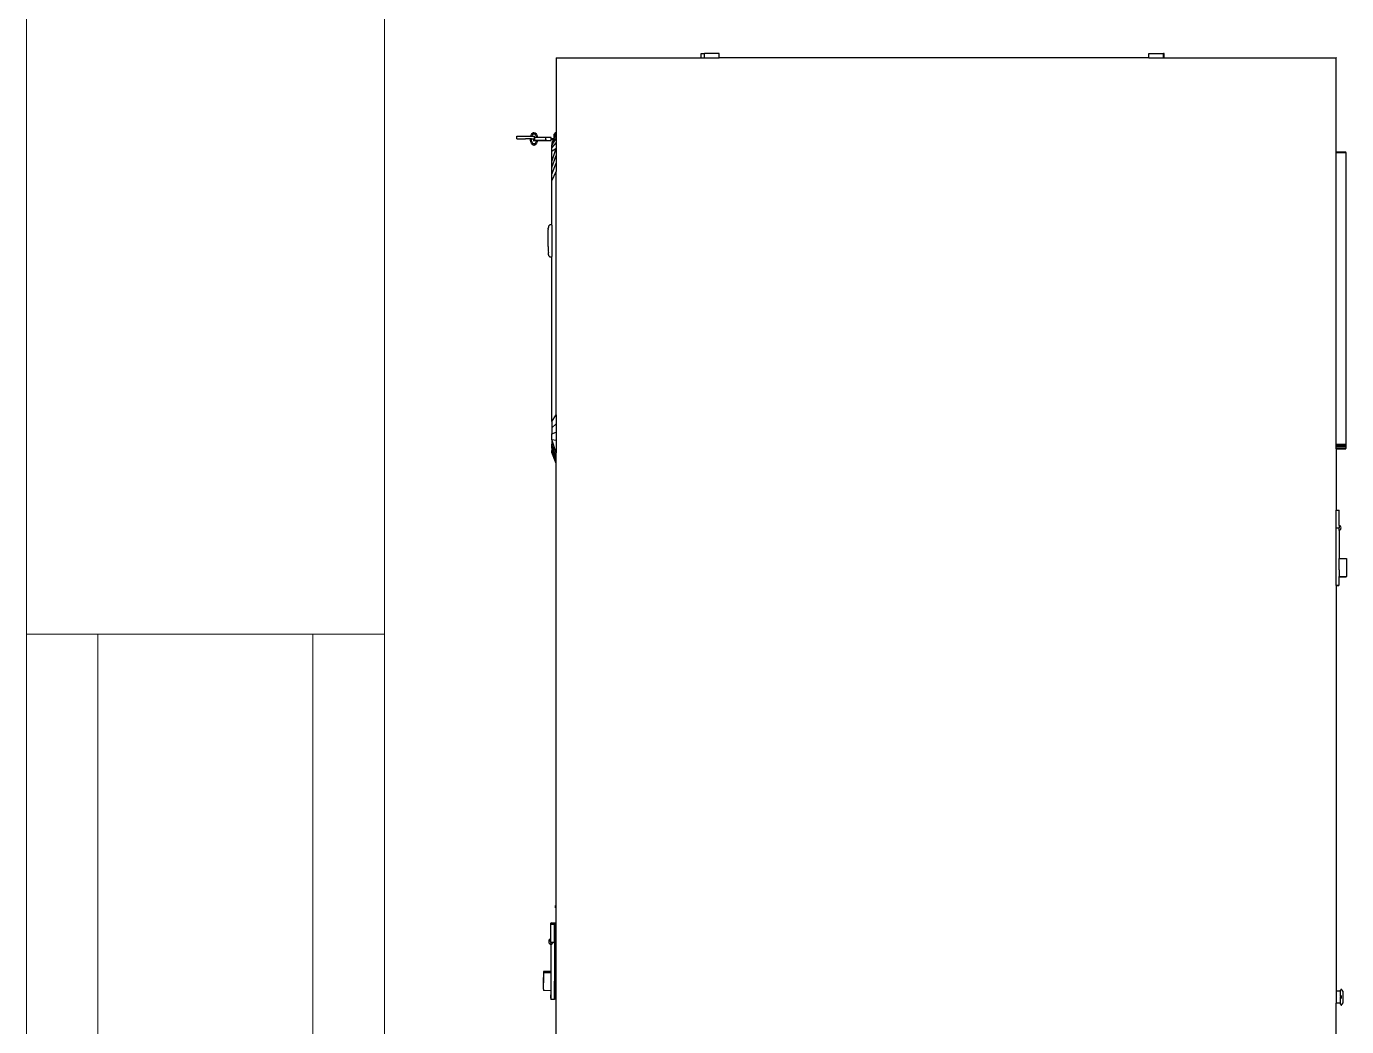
# Model space of a CAD drawing. Header units: inches. Extents: x -5775 to 2930, y 591 to 3437.
# Drawn here: x -5616.36 to -5579.48, y 2893.62 to 2921.57 of the extents above; entities that cross this region are included whole.
import ezdxf

# ---------------------------------------------------------------- set-up
doc = ezdxf.new("R2010")
doc.units = ezdxf.units.IN
doc.header["$LTSCALE"] = 20
doc.header["$MEASUREMENT"] = 0
doc.layers.get('0').update_dxf_attribs({"lineweight": 5})
doc.layers.add('Accesories', color=27, linetype='Continuous')
doc.layers.add('Window', color=32, linetype='Continuous', lineweight=5)

# ---------------------------------------------------------------- blocks, each defined once
blk = doc.blocks.new('Window1')
at = {"layer": 'Window'}
for p, q in [((36, 10), (-36, 10)), ((-36, 10), (-36, 0)), ((36, 0), (36, 10)), ((36, 8), (-36, 8)), ((0, 2), (0, 8)), ((-36, 2), (36, 2)), ((-36, 0), (36, 0))]:
    blk.add_line(p, q, dxfattribs=at)
blk = doc.blocks.new('Diesel Generator pl')
at = {"layer": 'Accesories'}
for p, q in [((1.9986, 2.016), (1.9986, 2.0362)), ((1.9995, 2.0362), (1.9986, 2.0362)), ((1.9995, 2.0362), (2.6038, 2.0363)), ((1.9995, 2.016), (1.9995, 2.0362)), ((2.6038, 2.0363), (2.6038, 2.016)), ((2.6048, 2.0363), (2.6038, 2.0363)), ((2.6048, 2.036), (2.6048, 2.0363)), ((2.6048, 2.036), (2.6072, 2.036)), ((2.6048, 2.016), (2.6048, 2.036)), ((2.6072, 2.036), (2.6072, 2.016)), ((2.6081, 2.036), (2.6072, 2.036)), ((2.6081, 2.036), (2.6123, 2.036)), ((2.6081, 2.016), (2.6081, 2.036)), ((2.6123, 2.036), (2.6123, 2.016)), ((2.6132, 2.036), (2.6123, 2.036)), ((2.6132, 2.016), (2.6132, 2.036)), ((2.7402, 2.016), (2.7397, 2.0225)), ((2.772, 2.0225), (2.7397, 2.0225)), ((2.7721, 2.0235), (2.772, 2.0225)), ((2.772, 2.0225), (2.7765, 2.0225)), ((2.7726, 2.0244), (2.7721, 2.0235)), ((2.7733, 2.0252), (2.7726, 2.0244)), ((2.7743, 2.0258), (2.7733, 2.0252)), ((2.7754, 2.0262), (2.7743, 2.0258)), ((2.7766, 2.0263), (2.7754, 2.0262)), ((2.7766, 2.0225), (2.7765, 2.0225)), ((2.7765, 2.0186), (2.7765, 2.0225)), ((2.7767, 2.0263), (2.7766, 2.0263)), ((2.7766, 2.0263), (2.7766, 2.0263)), ((2.7766, 2.0186), (2.7766, 2.0225)), ((2.7812, 2.0225), (2.7766, 2.0225)), ((2.7777, 2.0262), (2.7767, 2.0263)), ((2.7779, 2.0262), (2.7777, 2.0262)), ((2.7789, 2.0258), (2.7779, 2.0262)), ((2.7798, 2.0252), (2.7789, 2.0258)), ((2.779, 2.0258), (2.7789, 2.0258)), ((2.7799, 2.0252), (2.779, 2.0258)), ((2.7805, 2.0244), (2.7798, 2.0252)), ((2.7807, 2.0244), (2.7799, 2.0252)), ((2.781, 2.0235), (2.7805, 2.0244)), ((2.7807, 2.0244), (2.7806, 2.0244)), ((2.7807, 2.0243), (2.7807, 2.0244)), ((2.7808, 2.0242), (2.7807, 2.0243)), ((2.7811, 2.0235), (2.7807, 2.0243)), ((2.7816, 2.0234), (2.7808, 2.0242)), ((2.7812, 2.0225), (2.781, 2.0235)), ((2.7813, 2.0225), (2.7811, 2.0235)), ((2.7813, 2.0225), (2.7812, 2.0225)), ((2.782, 2.0225), (2.7813, 2.0225)), ((2.782, 2.0225), (2.7816, 2.0234)), ((2.782, 2.0225), (2.782, 2.0225)), ((2.782, 2.0225), (2.8403, 2.0225)), ((2.8403, 2.0225), (2.8403, 2.0379)), ((2.8403, 2.0379), (2.8771, 2.0379)), ((2.8632, 2.0225), (2.8403, 2.0225)), ((2.8635, 2.0225), (2.8771, 2.0225)), ((2.8771, 2.0369), (2.8771, 2.0379)), ((2.8771, 2.0225), (2.8771, 2.0369)), ((2.8771, 2.0369), (2.8781, 2.0369)), ((2.8781, 2.0225), (2.8771, 2.0225)), ((2.8781, 2.0225), (2.8781, 2.0369)), ((2.8949, 2.0225), (2.8781, 2.0225)), ((2.8949, 2.0225), (2.8949, 2.0225)), ((2.8949, 2.0215), (2.8949, 2.0225)), ((2.8949, 2.0215), (2.8949, 2.0225)), ((2.8959, 2.0215), (2.8949, 2.0215)), ((2.8949, 2.0215), (2.8949, 2.0215)), ((2.8949, 2.016), (2.8949, 2.0215)), ((2.8949, 2.016), (2.8949, 2.0215)), ((2.8959, 2.016), (2.8959, 2.0215)), ((3.7316, 2.0272), (3.7315, 2.0269)), ((3.7315, 2.0269), (3.7316, 2.0265)), ((3.7317, 2.0276), (3.7316, 2.0272)), ((3.7316, 2.0265), (3.7317, 2.0262)), ((3.732, 2.0279), (3.7317, 2.0276)), ((3.7317, 2.0262), (3.732, 2.0259)), ((3.7323, 2.0281), (3.732, 2.0279)), ((3.732, 2.0259), (3.7323, 2.0257)), ((3.7358, 2.031), (3.7323, 2.0281)), ((3.7323, 2.0257), (3.7327, 2.0256)), ((3.7327, 2.0256), (3.7331, 2.0255)), ((3.7353, 2.0255), (3.7331, 2.0255)), ((3.7353, 2.0255), (3.7353, 2.016)), ((3.7458, 2.0255), (3.7353, 2.0255)), ((3.7597, 2.031), (3.7358, 2.031)), ((3.7458, 2.0281), (3.7458, 2.0276)), ((3.7458, 2.0272), (3.7458, 2.0262)), ((3.7458, 2.0259), (3.7458, 2.0255)), ((3.7458, 2.0255), (3.7468, 2.0255)), ((3.7468, 2.0281), (3.7468, 2.0276)), ((3.7468, 2.0272), (3.7468, 2.0262)), ((3.7468, 2.0259), (3.7468, 2.0255)), ((3.7479, 2.0255), (3.7468, 2.0255)), ((3.7479, 2.0281), (3.7479, 2.0276)), ((3.7479, 2.0272), (3.7479, 2.0262)), ((3.7479, 2.0259), (3.7479, 2.0255)), ((3.7501, 2.0255), (3.7479, 2.0255)), ((3.7501, 2.0281), (3.7501, 2.0276)), ((3.7501, 2.0272), (3.7501, 2.0262)), ((3.7501, 2.0259), (3.7501, 2.0255)), ((3.7603, 2.0255), (3.7501, 2.0255)), ((3.7633, 2.0281), (3.7597, 2.031)), ((3.7603, 2.0255), (3.7603, 2.016)), ((3.7625, 2.0255), (3.7603, 2.0255)), ((3.7625, 2.0255), (3.7629, 2.0256)), ((3.7629, 2.0256), (3.7633, 2.0257)), ((3.7636, 2.0279), (3.7633, 2.0281)), ((3.7633, 2.0257), (3.7636, 2.0259)), ((3.7639, 2.0276), (3.7636, 2.0279)), ((3.7636, 2.0259), (3.7639, 2.0262)), ((3.764, 2.0272), (3.7639, 2.0276)), ((3.7639, 2.0262), (3.764, 2.0265)), ((3.7641, 2.0269), (3.764, 2.0272)), ((3.764, 2.0265), (3.7641, 2.0269)), ((1.8041, 2.016), (1.8032, 2.016)), ((1.8032, 2.016), (1.8041, 2.016)), ((1.8041, 1.6606), (1.8041, 2.016)), ((1.9986, 2.016), (1.8041, 2.016)), ((1.9995, 2.016), (1.9986, 2.016)), ((2.6038, 2.016), (1.9995, 2.016)), ((2.6048, 2.016), (2.6038, 2.016)), ((2.6072, 2.016), (2.6048, 2.016)), ((2.6081, 2.016), (2.6072, 2.016)), ((2.6123, 2.016), (2.6081, 2.016)), ((2.6132, 2.016), (2.6123, 2.016)), ((2.6132, 2.016), (2.7402, 2.016)), ((2.7765, 2.016), (2.7402, 2.016)), ((2.7765, 2.0186), (2.7766, 2.0186)), ((2.7765, 2.0178), (2.7765, 2.0186)), ((2.7765, 2.0178), (2.7766, 2.0178)), ((2.7765, 2.016), (2.7765, 2.0178)), ((2.7766, 2.016), (2.7765, 2.016)), ((2.7766, 2.0178), (2.7766, 2.0186)), ((2.7766, 2.016), (2.7766, 2.0178)), ((2.8949, 2.016), (2.7766, 2.016)), ((2.8959, 2.016), (2.8949, 2.016)), ((2.8949, 2.016), (2.8949, 2.016)), ((2.8959, 2.016), (3.7353, 2.016)), ((3.7353, 2.016), (3.7603, 2.016)), ((6.2017, 2.016), (3.7603, 2.016)), ((1.8041, 1.6606), (1.7949, 1.6606)), ((1.7949, 1.6606), (1.7949, 1.6592)), ((1.8041, 1.6592), (1.7949, 1.6592)), ((1.7949, 1.6284), (1.7949, 1.6592)), ((1.8041, 1.6592), (1.8041, 1.6606)), ((1.8041, 1.6284), (1.8041, 1.6592)), ((1.8041, 1.6284), (1.7949, 1.6284)), ((1.8041, 1.6284), (1.8041, 0.74)), ((1.8041, 0.74), (1.7949, 0.74)), ((1.7949, 0.74), (1.7949, 0.7092)), ((1.8041, 0.7092), (1.8041, 0.74)), ((1.8041, 0.7092), (1.7949, 0.7092)), ((1.7949, 0.7023), (1.7949, 0.7092)), ((1.8041, 0.7023), (1.7949, 0.7023)), ((1.8041, 0.7023), (1.8041, 0.7092)), ((1.8041, 0.4022), (1.8041, 0.7023)), ((1.8041, 0.4022), (1.957, 0.4022)), ((1.957, 0.4022), (1.9574, 0.4022)), ((1.957, 0.4022), (1.9588, 0.4016)), ((1.9574, 0.4022), (1.962, 0.4022)), ((1.9574, 0.4022), (1.9588, 0.4017)), ((1.9588, 0.4016), (1.9587, 0.4013)), ((1.9587, 0.4013), (1.9588, 0.401)), ((1.9588, 0.4017), (1.9588, 0.4016)), ((1.9588, 0.4017), (1.9622, 0.4004)), ((1.9588, 0.4016), (1.9619, 0.4004)), ((1.9588, 0.401), (1.9589, 0.4008)), ((1.9589, 0.4008), (1.9591, 0.4005)), ((1.9591, 0.4005), (1.9594, 0.4004)), ((1.9594, 0.4004), (1.9621, 0.3981)), ((1.9594, 0.4004), (1.9619, 0.4004)), ((1.9622, 0.4004), (1.9619, 0.4004)), ((1.9619, 0.4004), (1.9619, 0.4004)), ((1.9619, 0.4004), (1.967, 0.3985)), ((1.962, 0.4022), (1.9805, 0.3936)), ((1.962, 0.4022), (1.9693, 0.4022)), ((1.9681, 0.3981), (1.9621, 0.3981)), ((1.9622, 0.4004), (1.967, 0.3985)), ((1.967, 0.3985), (1.9665, 0.3985)), ((1.9672, 0.3985), (1.967, 0.3985)), ((1.9672, 0.3985), (1.9681, 0.3981)), ((1.9681, 0.3981), (1.9682, 0.3981)), ((1.9682, 0.3981), (1.9712, 0.397)), ((1.9712, 0.3922), (1.9691, 0.3922)), ((1.9691, 0.3922), (1.9691, 0.3812)), ((1.9693, 0.4022), (1.9841, 0.3936)), ((1.9693, 0.4022), (1.9793, 0.4022)), ((1.9712, 0.397), (1.9728, 0.3964)), ((1.9712, 0.397), (1.9712, 0.3922)), ((1.9728, 0.3922), (1.9712, 0.3922)), ((1.9728, 0.3964), (1.9802, 0.3936)), ((1.9728, 0.3964), (1.9728, 0.3922)), ((1.9749, 0.3922), (1.9728, 0.3922)), ((1.9749, 0.3812), (1.9749, 0.3922)), ((1.9749, 0.3631), (1.9749, 0.3918)), ((1.9749, 0.3832), (1.9749, 0.3918)), ((1.9749, 0.3832), (1.9749, 0.3918)), ((1.9749, 0.3631), (1.9749, 0.3918)), ((1.9749, 0.3832), (1.9749, 0.3775)), ((1.9749, 0.3832), (1.9749, 0.3775)), ((1.9793, 0.4022), (1.9898, 0.3936)), ((1.9793, 0.4022), (1.9915, 0.4022)), ((1.9802, 0.3936), (1.9805, 0.3936)), ((1.9805, 0.3936), (1.9841, 0.3936)), ((1.9898, 0.3936), (1.9841, 0.3936)), ((1.9976, 0.3936), (1.9898, 0.3936)), ((1.9915, 0.4022), (1.9976, 0.3936)), ((2.0183, 0.3936), (1.9915, 0.4022)), ((1.9915, 0.4022), (2.0059, 0.4022)), ((2.0183, 0.3936), (1.9976, 0.3936)), ((2.0309, 0.3936), (2.0059, 0.4022)), ((2.0059, 0.4022), (2.0219, 0.4022)), ((2.0309, 0.3936), (2.0183, 0.3936)), ((2.0444, 0.3936), (2.0219, 0.4022)), ((2.0219, 0.4022), (2.0393, 0.4022)), ((2.0444, 0.3936), (2.0309, 0.3936)), ((2.0587, 0.3936), (2.0393, 0.4022)), ((2.543, 0.4022), (2.0393, 0.4022)), ((2.0587, 0.3936), (2.0444, 0.3936)), ((2.1501, 0.3936), (2.0587, 0.3936)), ((2.1495, 0.3921), (2.1494, 0.3915)), ((2.1494, 0.3915), (2.1494, 0.3908)), ((2.1494, 0.3908), (2.1495, 0.3902)), ((2.1496, 0.3927), (2.1495, 0.3921)), ((2.1495, 0.3902), (2.1496, 0.3896)), ((2.1499, 0.3932), (2.1496, 0.3927)), ((2.1496, 0.3896), (2.1499, 0.3891)), ((2.1501, 0.3936), (2.1499, 0.3932)), ((2.1499, 0.3891), (2.1502, 0.3885)), ((2.1501, 0.3936), (2.2152, 0.3936)), ((2.1502, 0.3885), (2.1506, 0.388)), ((2.1506, 0.388), (2.151, 0.3876)), ((2.151, 0.3876), (2.1516, 0.3872)), ((2.1516, 0.3872), (2.1521, 0.3869)), ((2.1521, 0.3869), (2.1528, 0.3866)), ((2.1528, 0.3866), (2.1534, 0.3864)), ((2.1534, 0.3864), (2.1541, 0.3863)), ((2.1542, 0.3863), (2.1541, 0.3863)), ((2.1542, 0.3863), (2.1549, 0.3863)), ((2.1551, 0.3863), (2.1549, 0.3863)), ((2.1554, 0.3863), (2.1551, 0.3863)), ((2.1557, 0.3863), (2.1554, 0.3863)), ((2.1562, 0.3862), (2.1557, 0.3863)), ((2.1568, 0.3862), (2.1562, 0.3862)), ((2.1575, 0.3862), (2.1568, 0.3862)), ((2.1575, 0.3862), (2.1592, 0.3862)), ((2.165, 0.3862), (2.1592, 0.3862)), ((2.1741, 0.3862), (2.165, 0.3862)), ((2.1827, 0.3862), (2.1741, 0.3862)), ((2.1946, 0.3862), (2.1827, 0.3862)), ((2.1946, 0.3862), (2.2018, 0.3862)), ((2.2018, 0.3862), (2.2041, 0.3862)), ((2.2041, 0.3862), (2.2071, 0.3863)), ((2.2079, 0.3863), (2.2071, 0.3863)), ((2.2086, 0.3863), (2.2079, 0.3863)), ((2.2091, 0.3863), (2.2086, 0.3863)), ((2.2096, 0.3863), (2.2091, 0.3863)), ((2.21, 0.3863), (2.2096, 0.3863)), ((2.2103, 0.3863), (2.21, 0.3863)), ((2.2104, 0.3863), (2.2103, 0.3863)), ((2.211, 0.3863), (2.2104, 0.3863)), ((2.2111, 0.3864), (2.211, 0.3863)), ((2.2112, 0.3864), (2.2111, 0.3864)), ((2.2118, 0.3865), (2.2112, 0.3864)), ((2.2119, 0.3865), (2.2118, 0.3865)), ((2.2119, 0.3865), (2.2125, 0.3867)), ((2.2125, 0.3867), (2.2132, 0.3869)), ((2.2132, 0.3869), (2.2138, 0.3873)), ((2.2138, 0.3873), (2.2143, 0.3876)), ((2.2143, 0.3876), (2.2148, 0.3881)), ((2.2148, 0.3881), (2.2151, 0.3886)), ((2.2151, 0.3886), (2.2155, 0.3891)), ((2.2154, 0.3933), (2.2152, 0.3936)), ((2.5562, 0.3936), (2.2152, 0.3936)), ((2.2157, 0.3927), (2.2154, 0.3933)), ((2.2155, 0.3891), (2.2157, 0.3897)), ((2.2158, 0.3921), (2.2157, 0.3927)), ((2.2157, 0.3897), (2.2158, 0.3902)), ((2.2159, 0.3915), (2.2158, 0.3921)), ((2.2158, 0.3902), (2.2159, 0.3908)), ((2.2159, 0.3908), (2.2159, 0.3915)), ((2.5562, 0.3936), (2.543, 0.4022)), ((2.543, 0.4022), (2.5613, 0.4022)), ((2.5562, 0.3936), (2.5697, 0.3936)), ((2.5613, 0.4022), (2.5787, 0.4022)), ((2.5697, 0.3936), (2.5613, 0.4022)), ((2.5697, 0.3936), (2.5823, 0.3936)), ((2.5823, 0.3936), (2.5787, 0.4022)), ((2.5787, 0.4022), (2.5948, 0.4022)), ((2.5935, 0.3936), (2.5823, 0.3936)), ((2.6214, 0.4022), (2.5935, 0.3936)), ((2.5935, 0.3936), (2.5948, 0.4022)), ((2.5935, 0.3936), (2.6031, 0.3936)), ((2.5948, 0.4022), (2.6214, 0.4022)), ((2.6313, 0.4022), (2.6031, 0.3936)), ((2.6108, 0.3936), (2.6031, 0.3936)), ((2.6386, 0.4022), (2.6108, 0.3936)), ((2.6108, 0.3936), (2.6165, 0.3936)), ((2.6432, 0.4022), (2.6165, 0.3936)), ((2.6205, 0.3936), (2.6165, 0.3936)), ((2.6437, 0.4022), (2.6205, 0.3936)), ((2.6205, 0.3937), (2.6205, 0.3937)), ((2.6313, 0.4022), (2.6214, 0.4022)), ((2.6386, 0.4022), (2.6313, 0.4022)), ((2.6432, 0.4022), (2.6386, 0.4022)), ((2.6437, 0.4022), (2.6432, 0.4022)), ((4.3419, 0.4022), (2.6437, 0.4022)), ((3.5587, 0.3997), (3.5587, 0.4022)), ((3.5614, 0.3998), (3.5614, 0.4022)), ((3.5946, 0.4003), (3.594, 0.3926)), ((3.5949, 0.3915), (3.594, 0.3926)), ((3.5946, 0.4003), (3.5973, 0.4003)), ((3.5955, 0.3992), (3.5946, 0.4003)), ((3.5955, 0.3992), (3.5949, 0.3915)), ((3.6265, 0.3913), (3.5949, 0.3915)), ((3.5972, 0.3992), (3.5955, 0.3992)), ((3.5972, 0.3992), (3.5967, 0.3927)), ((3.5976, 0.3916), (3.5967, 0.3927)), ((3.5973, 0.4003), (3.5972, 0.3992)), ((3.5973, 0.4004), (3.6335, 0.4002)), ((3.5982, 0.3993), (3.5973, 0.4004)), ((3.5973, 0.4004), (3.5973, 0.4003)), ((3.5982, 0.3993), (3.5976, 0.3916)), ((3.6292, 0.3914), (3.5976, 0.3916)), ((3.6335, 0.3991), (3.5982, 0.3993)), ((3.6266, 0.3912), (3.6265, 0.3913)), ((3.6269, 0.3913), (3.6265, 0.3913)), ((3.627, 0.3902), (3.6266, 0.3912)), ((3.627, 0.3906), (3.6269, 0.3913)), ((3.6292, 0.3913), (3.6269, 0.3913)), ((3.6274, 0.3898), (3.627, 0.3906)), ((3.6274, 0.3898), (3.627, 0.3902)), ((3.6275, 0.3897), (3.6274, 0.3898)), ((3.6282, 0.3888), (3.6275, 0.3897)), ((3.6292, 0.3882), (3.6282, 0.3888)), ((3.6292, 0.3913), (3.6292, 0.3914)), ((3.6296, 0.3914), (3.6292, 0.3914)), ((3.6297, 0.3903), (3.6292, 0.3913)), ((3.6292, 0.3913), (3.6292, 0.3913)), ((3.6296, 0.3913), (3.6292, 0.3913)), ((3.6303, 0.3878), (3.6292, 0.3882)), ((3.6296, 0.3913), (3.6296, 0.3914)), ((3.6344, 0.3914), (3.6296, 0.3914)), ((3.6297, 0.3907), (3.6296, 0.3913)), ((3.6301, 0.3899), (3.6297, 0.3907)), ((3.6301, 0.3899), (3.6297, 0.3903)), ((3.6302, 0.3897), (3.6301, 0.3899)), ((3.6309, 0.3889), (3.6302, 0.3897)), ((3.6315, 0.3877), (3.6303, 0.3878)), ((3.6318, 0.3883), (3.6309, 0.3889)), ((3.6327, 0.3878), (3.6315, 0.3877)), ((3.633, 0.3879), (3.6318, 0.3883)), ((3.633, 0.3879), (3.6327, 0.3878)), ((3.6341, 0.3878), (3.633, 0.3879)), ((3.6335, 0.4002), (3.6335, 0.3991)), ((3.6337, 0.3999), (3.6335, 0.4002)), ((3.6337, 0.3991), (3.6335, 0.3991)), ((3.6797, 0.3997), (3.6337, 0.3999)), ((3.6337, 0.3999), (3.6337, 0.3991)), ((3.6342, 0.3991), (3.6337, 0.3991)), ((3.6353, 0.3879), (3.6341, 0.3878)), ((3.6342, 0.3993), (3.6342, 0.3991)), ((3.6342, 0.3993), (3.6802, 0.3991)), ((3.6344, 0.3991), (3.6342, 0.3993)), ((3.6344, 0.3991), (3.6342, 0.3991)), ((3.6344, 0.3991), (3.6344, 0.3955)), ((3.6344, 0.3955), (3.6354, 0.3953)), ((3.6344, 0.3955), (3.6344, 0.3916)), ((3.6344, 0.3916), (3.6388, 0.3916)), ((3.6344, 0.3916), (3.6344, 0.3914)), ((3.6364, 0.3883), (3.6353, 0.3879)), ((3.6354, 0.3953), (3.6365, 0.3949)), ((3.6374, 0.3889), (3.6364, 0.3883)), ((3.6365, 0.3949), (3.6374, 0.3943)), ((3.6374, 0.3943), (3.6382, 0.3935)), ((3.6381, 0.3897), (3.6374, 0.3889)), ((3.6386, 0.3906), (3.6381, 0.3897)), ((3.6382, 0.3935), (3.6386, 0.3926)), ((3.6386, 0.3926), (3.6388, 0.3916)), ((3.6388, 0.3915), (3.6386, 0.3906)), ((3.6388, 0.3916), (3.6802, 0.3914)), ((3.6388, 0.3916), (3.6388, 0.3915)), ((3.6388, 0.3915), (3.6775, 0.3913)), ((3.6775, 0.3913), (3.6949, 0.3912)), ((3.7521, 0.3991), (3.6797, 0.3997)), ((3.7495, 0.399), (3.6797, 0.3996)), ((3.6802, 0.3991), (3.7495, 0.3988)), ((3.6802, 0.3914), (3.6976, 0.3913)), ((3.6949, 0.3912), (3.6948, 0.3761)), ((3.6949, 0.3912), (3.6976, 0.3912)), ((3.6976, 0.3912), (3.6975, 0.3762)), ((3.6976, 0.3913), (3.6976, 0.3912)), ((3.6976, 0.3913), (3.7344, 0.3911)), ((3.7344, 0.3911), (3.7343, 0.3759)), ((3.7344, 0.3911), (3.7496, 0.391)), ((3.7344, 0.3911), (3.7344, 0.3911)), ((3.7344, 0.3911), (3.7496, 0.3911)), ((3.7496, 0.3988), (3.7495, 0.399)), ((3.7495, 0.399), (3.7495, 0.3988)), ((3.7495, 0.3988), (3.7496, 0.3988)), ((3.7496, 0.3988), (3.7521, 0.3988)), ((3.7496, 0.3911), (3.7496, 0.391)), ((3.7496, 0.3911), (3.7523, 0.3911)), ((3.7524, 0.3988), (3.7521, 0.3991)), ((3.7521, 0.3991), (3.7521, 0.3988)), ((3.7521, 0.3988), (3.7524, 0.3988)), ((3.7524, 0.3988), (3.7523, 0.3911)), ((1.9588, 0.3568), (1.9592, 0.3586)), ((1.9588, 0.3566), (1.9588, 0.3568)), ((1.9588, 0.3564), (1.9588, 0.3566)), ((1.9588, 0.3564), (1.9592, 0.3546)), ((1.9592, 0.3586), (1.9594, 0.3587)), ((1.9594, 0.3587), (1.9606, 0.3604)), ((1.9606, 0.3604), (1.9626, 0.3619)), ((1.9611, 0.3566), (1.9614, 0.3579)), ((1.9611, 0.3568), (1.9611, 0.3566)), ((1.9611, 0.3566), (1.9611, 0.3564)), ((1.9614, 0.3553), (1.9611, 0.3566)), ((1.9614, 0.3579), (1.9613, 0.3577)), ((1.9613, 0.3554), (1.9614, 0.3553)), ((1.9614, 0.3579), (1.9624, 0.3591)), ((1.9624, 0.354), (1.9614, 0.3553)), ((1.9624, 0.3591), (1.9639, 0.3603)), ((1.9626, 0.3619), (1.9628, 0.3619)), ((1.9628, 0.3619), (1.9654, 0.363)), ((1.964, 0.3603), (1.9639, 0.3603)), ((1.9641, 0.3603), (1.964, 0.3603)), ((1.9641, 0.3603), (1.9662, 0.3612)), ((1.9654, 0.363), (1.9684, 0.3637)), ((1.9716, 0.3579), (1.9658, 0.3579)), ((1.9658, 0.3521), (1.9658, 0.3579)), ((1.9662, 0.3612), (1.9688, 0.3618)), ((1.9684, 0.3637), (1.9691, 0.3638)), ((1.9688, 0.3618), (1.9691, 0.3618)), ((1.9749, 0.3812), (1.9691, 0.3812)), ((1.9691, 0.3812), (1.9691, 0.3638)), ((1.9691, 0.3638), (1.9691, 0.3618)), ((1.9691, 0.3618), (1.9691, 0.3585)), ((1.9749, 0.3585), (1.9691, 0.3585)), ((1.9716, 0.3512), (1.9716, 0.3579)), ((1.9749, 0.3812), (1.9749, 0.3801)), ((1.9749, 0.3801), (1.9749, 0.3801)), ((1.9749, 0.3799), (1.9749, 0.3801)), ((1.9749, 0.3798), (1.9749, 0.3799)), ((1.9749, 0.3798), (1.9749, 0.3794)), ((1.9749, 0.3794), (1.9749, 0.3792)), ((1.9749, 0.3787), (1.9749, 0.3792)), ((1.9749, 0.3785), (1.9749, 0.3787)), ((1.9749, 0.3785), (1.9749, 0.3779)), ((1.9749, 0.3779), (1.9749, 0.3776)), ((1.9749, 0.3776), (1.9749, 0.3769)), ((1.9749, 0.3775), (1.9749, 0.3694)), ((1.9749, 0.3775), (1.9749, 0.3694)), ((1.9749, 0.3769), (1.9749, 0.3766)), ((1.9749, 0.3766), (1.9749, 0.3759)), ((1.9749, 0.3759), (1.9749, 0.3756)), ((1.9749, 0.3749), (1.9749, 0.3756)), ((1.9749, 0.3746), (1.9749, 0.3749)), ((1.9749, 0.3746), (1.9749, 0.374)), ((1.9749, 0.374), (1.9749, 0.3738)), ((1.9749, 0.3738), (1.9749, 0.3733)), ((1.9749, 0.3733), (1.9749, 0.3731)), ((1.9749, 0.3731), (1.9749, 0.3731)), ((1.9749, 0.373), (1.9749, 0.3731)), ((1.9749, 0.3731), (1.9749, 0.373)), ((1.9749, 0.373), (1.9749, 0.3727)), ((1.9749, 0.3727), (1.9749, 0.3727)), ((1.9749, 0.3724), (1.9749, 0.3727)), ((1.9749, 0.3724), (1.9749, 0.3724)), ((1.9749, 0.3637), (1.9749, 0.3724)), ((1.9749, 0.3694), (1.9749, 0.3691)), ((1.9749, 0.3694), (1.9749, 0.3691)), ((1.9749, 0.3691), (1.9749, 0.3635)), ((1.9749, 0.3691), (1.9749, 0.3635)), ((1.9749, 0.3637), (1.9779, 0.363)), ((1.9749, 0.3633), (1.9749, 0.3637)), ((1.9749, 0.3635), (1.9749, 0.3631)), ((1.9749, 0.3635), (1.9749, 0.3631)), ((1.9749, 0.3633), (1.9749, 0.3624)), ((1.9749, 0.3617), (1.9749, 0.3624)), ((1.9749, 0.3548), (1.9749, 0.3624)), ((1.9749, 0.3624), (1.9749, 0.3548)), ((1.9749, 0.3548), (1.9749, 0.3624)), ((1.9749, 0.3624), (1.9749, 0.3548)), ((1.9749, 0.3617), (1.9771, 0.3612)), ((1.9749, 0.3607), (1.9749, 0.3617)), ((1.9749, 0.3607), (1.9749, 0.3585)), ((1.9771, 0.3612), (1.9792, 0.3603)), ((1.9779, 0.363), (1.9805, 0.3619)), ((1.9792, 0.3603), (1.9793, 0.3603)), ((1.9793, 0.3603), (1.9793, 0.3603)), ((1.9793, 0.3603), (1.9809, 0.3591)), ((1.9806, 0.3619), (1.9805, 0.3619)), ((1.9806, 0.3619), (1.9826, 0.3604)), ((1.9809, 0.3591), (1.9818, 0.3579)), ((1.9818, 0.3553), (1.9809, 0.354)), ((1.9818, 0.3579), (1.9819, 0.3577)), ((1.9818, 0.3579), (1.9821, 0.3566)), ((1.9821, 0.3566), (1.9818, 0.3553)), ((1.9819, 0.3554), (1.9818, 0.3553)), ((1.9822, 0.3568), (1.9821, 0.3566)), ((1.9821, 0.3566), (1.9822, 0.3564)), ((1.9826, 0.3604), (1.9839, 0.3587)), ((1.984, 0.3586), (1.9839, 0.3587)), ((1.984, 0.3586), (1.9844, 0.3568)), ((1.984, 0.3546), (1.9844, 0.3564)), ((1.9845, 0.3566), (1.9844, 0.3568)), ((1.9844, 0.3564), (1.9845, 0.3566)), ((3.6948, 0.3761), (3.6955, 0.376)), ((3.6955, 0.376), (3.6974, 0.376)), ((3.6974, 0.376), (3.7003, 0.3759)), ((3.6975, 0.3762), (3.6981, 0.3761)), ((3.6981, 0.3761), (3.7, 0.3761)), ((3.7, 0.3761), (3.703, 0.376)), ((3.7003, 0.3759), (3.7041, 0.3759)), ((3.703, 0.376), (3.7068, 0.3759)), ((3.7041, 0.3759), (3.7086, 0.3758)), ((3.7068, 0.3759), (3.7113, 0.3759)), ((3.7086, 0.3758), (3.7134, 0.3758)), ((3.7113, 0.3759), (3.716, 0.3759)), ((3.7134, 0.3758), (3.7181, 0.3758)), ((3.716, 0.3759), (3.7208, 0.3758)), ((3.7181, 0.3758), (3.7225, 0.3758)), ((3.7208, 0.3758), (3.7252, 0.3758)), ((3.7225, 0.3758), (3.7263, 0.3758)), ((3.7252, 0.3758), (3.729, 0.3758)), ((3.7263, 0.3758), (3.7292, 0.3758)), ((3.729, 0.3758), (3.731, 0.3758)), ((3.7292, 0.3758), (3.731, 0.3758)), ((3.731, 0.3758), (3.7314, 0.3759)), ((3.7314, 0.3759), (3.7319, 0.3759)), ((3.7319, 0.3759), (3.7337, 0.3759)), ((3.7337, 0.3759), (3.7343, 0.3759)), ((1.9594, 0.3544), (1.9592, 0.3546)), ((1.9606, 0.3527), (1.9594, 0.3544)), ((1.9626, 0.3513), (1.9606, 0.3527)), ((1.9639, 0.3529), (1.9624, 0.354)), ((1.9628, 0.3512), (1.9626, 0.3513)), ((1.9654, 0.3501), (1.9628, 0.3512)), ((1.9639, 0.3529), (1.964, 0.3529)), ((1.964, 0.3529), (1.9641, 0.3528)), ((1.9658, 0.3521), (1.9641, 0.3528)), ((1.9658, 0.3501), (1.9654, 0.3501)), ((1.9658, 0.3501), (1.9658, 0.3521)), ((1.9658, 0.3208), (1.9658, 0.3501)), ((1.9744, 0.3514), (1.9716, 0.3512)), ((1.9716, 0.3512), (1.9716, 0.3492)), ((1.9749, 0.3495), (1.9716, 0.3492)), ((1.9716, 0.3492), (1.9716, 0.3435)), ((1.9716, 0.3435), (1.9716, 0.3427)), ((1.9716, 0.3427), (1.9716, 0.3427)), ((1.9716, 0.3425), (1.9716, 0.3427)), ((1.9716, 0.3424), (1.9716, 0.3425)), ((1.9716, 0.3424), (1.9716, 0.342)), ((1.9716, 0.342), (1.9716, 0.3419)), ((1.9716, 0.3419), (1.9716, 0.3414)), ((1.9716, 0.3414), (1.9716, 0.3411)), ((1.9716, 0.3411), (1.9716, 0.3405)), ((1.9716, 0.3405), (1.9716, 0.3402)), ((1.9716, 0.3402), (1.9716, 0.3395)), ((1.9716, 0.3395), (1.9716, 0.3392)), ((1.9716, 0.3385), (1.9716, 0.3392)), ((1.9716, 0.3382), (1.9716, 0.3385)), ((1.9716, 0.3375), (1.9716, 0.3382)), ((1.9716, 0.3373), (1.9716, 0.3375)), ((1.9716, 0.3366), (1.9716, 0.3373)), ((1.9716, 0.3364), (1.9716, 0.3366)), ((1.9716, 0.3364), (1.9716, 0.3364)), ((1.9716, 0.3364), (1.9716, 0.3359)), ((1.9716, 0.3358), (1.9716, 0.3359)), ((1.9716, 0.3358), (1.9716, 0.3354)), ((1.9716, 0.3354), (1.9716, 0.3354)), ((1.9716, 0.3353), (1.9716, 0.3354)), ((1.9716, 0.3351), (1.9716, 0.3353)), ((1.9716, 0.3351), (1.9716, 0.335)), ((1.9716, 0.3351), (1.9716, 0.3351)), ((1.9716, 0.3208), (1.9716, 0.335)), ((1.9771, 0.352), (1.9744, 0.3514)), ((1.9779, 0.3501), (1.9749, 0.3495)), ((1.9792, 0.3528), (1.9771, 0.352)), ((1.9805, 0.3512), (1.9779, 0.3501)), ((1.9793, 0.3529), (1.9792, 0.3528)), ((1.9809, 0.354), (1.9793, 0.3529)), ((1.9793, 0.3529), (1.9793, 0.3529)), ((1.9805, 0.3512), (1.9806, 0.3513)), ((1.9826, 0.3527), (1.9806, 0.3513)), ((1.9839, 0.3544), (1.9826, 0.3527)), ((1.9839, 0.3544), (1.984, 0.3546)), ((1.9716, 0.3208), (1.9658, 0.3208))]:
    blk.add_line(p, q, dxfattribs=at)

msp = doc.modelspace()

# ---------------------------------------------------------------- linework, layer by layer
for p, q in [((-5616.361, 3098.678), (-5616.361, 2348.12)), ((-5606.361, 2928.12), (-5606.361, 2838.12))]:
    msp.add_line(p, q)

# ---------------------------------------------------------------- block references
at = {"xscale": -0.8000000000001819, "rotation": 270}
msp.add_blockref('Window1', (-5616.361, 2875.789), dxfattribs=at)
at = {"layer": 'Accesories', "xscale": 13.5, "yscale": 13.5, "zscale": 13.5, "rotation": 270}
msp.add_blockref('Diesel Generator pl', (-5606.996, 2945.042), dxfattribs=at)

doc.saveas('drawing.dxf')
